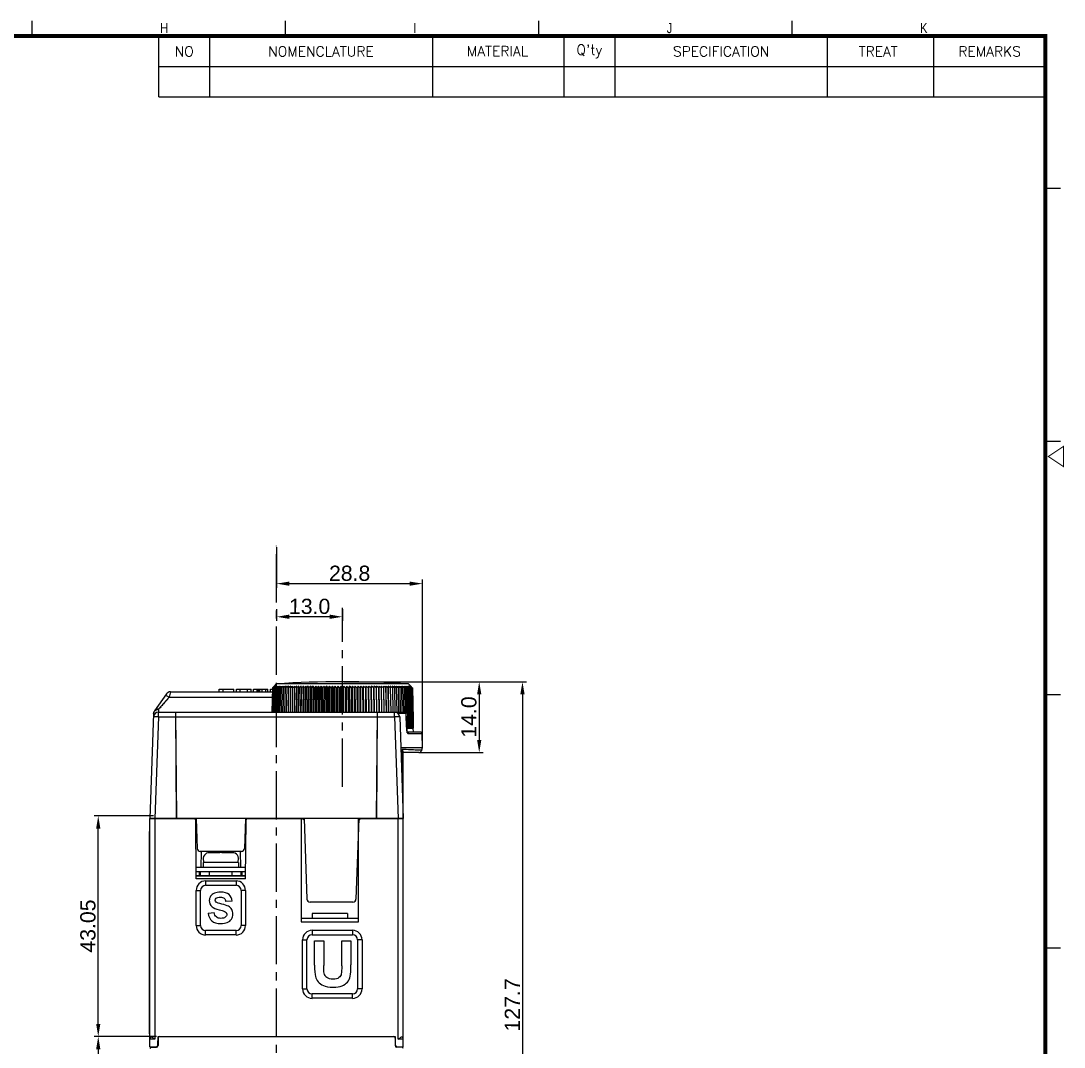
# Model space of a CAD drawing. Extents: x -1638 to -494, y -74 to 314.
# Drawn here: x -1286.2 to -1080.2, y 110.5 to 313.1 of the extents above; entities that cross this region are included whole.
import ezdxf
from ezdxf.enums import TextEntityAlignment as Align

# ---------------------------------------------------------------- set-up
doc = ezdxf.new("R2010")
doc.units = 0
doc.header["$PDMODE"] = 3
doc.header["$PDSIZE"] = 0.7
doc.linetypes.add('CENTER', pattern=[17.8, 10.75, -2.35, 2.35, -2.35])
doc.linetypes.add('CENTER2', pattern=[28.575, 19.05, -3.175, 3.175, -3.175])
doc.layers.get('0').update_dxf_attribs({"linetype": 'CONTINUOUS'})
doc.layers.get('DEFPOINTS').update_dxf_attribs({"linetype": 'CONTINUOUS'})
for name, color, linetype in [('3', 112, 'CENTER'), ('DIM', 1, 'CONTINUOUS'), ('SU', 7, 'CONTINUOUS')]:
    doc.layers.add(name, color=color, linetype=linetype)
doc.styles.add('OMI-1', font='arial.ttf', dxfattribs={"oblique": 1, "height": 3})
doc.styles.add('SIM', font='simplex')
doc.styles.get("Standard").update_dxf_attribs({"font": 'gulim.ttc', "width": 0.8, "height": 2})
doc.dimstyles.new('1', dxfattribs={"dimtxt": 5, "dimasz": 2.5, "dimexe": 0.8, "dimexo": 0.3, "dimgap": 0.5, "dimtad": 1, "dimtoh": 1, "dimdec": 1, "dimzin": 0, "dimtxsty": 'OMI-1', "dimcen": 0, "dimclrd": 256, "dimclre": 256, "dimclrt": 256, "dimazin": 3, "dimtfac": 0.8, "dimtdec": 1, "dimtix": 1, "dimtmove": 0, "dimatfit": 3, "dimtolj": 1, "dimtzin": 0})

# ---------------------------------------------------------------- blocks, each defined once
blk = doc.blocks.new('*D2235')
at = {"layer": 'DEFPOINTS', "color": 0}
for p in [(-1259.1, 112.58), (-1270.9, 54.93), (-1270.9, 54.93)]:
    blk.add_point(p, dxfattribs=at)
at = {"layer": 'DIM'}
for p, q in [((-1259.4, 112.58), (-1271.7, 112.58)), ((-1270.9, 110.08), (-1270.9, 57.43)), ((-1271.2, 54.93), (-1271.7, 54.93))]:
    blk.add_line(p, q, dxfattribs=at)
for points in [[(-1270.48, 110.08), (-1271.32, 110.08), (-1270.9, 112.58)], [(-1271.32, 57.43), (-1270.48, 57.43), (-1270.9, 54.93)]]:
    blk.add_solid(points, dxfattribs=at)
at = {"layer": 'DIM', "insert": (-1272.92, 83.76), "char_height": 3, "attachment_point": 5, "rotation": 90, "style": 'OMI-1'}
blk.add_mtext('\\A1;57.7', dxfattribs=at)
blk = doc.blocks.new('*D2236')
at = {"layer": 'DEFPOINTS', "color": 0}
for p in [(-1270.9, 156.13), (-1259.7, 156.13), (-1270.9, 112.58)]:
    blk.add_point(p, dxfattribs=at)
at = {"layer": 'DIM'}
for p, q in [((-1260, 156.13), (-1271.7, 156.13)), ((-1270.9, 115.08), (-1270.9, 153.63)), ((-1271.2, 112.58), (-1271.7, 112.58))]:
    blk.add_line(p, q, dxfattribs=at)
for points in [[(-1270.48, 153.63), (-1271.32, 153.63), (-1270.9, 156.13)], [(-1271.32, 115.08), (-1270.48, 115.08), (-1270.9, 112.58)]]:
    blk.add_solid(points, dxfattribs=at)
at = {"layer": 'DIM', "insert": (-1272.93, 134.36), "char_height": 3, "attachment_point": 5, "rotation": 90, "style": 'OMI-1'}
blk.add_mtext('\\A1;\\A1;43.05', dxfattribs=at)
blk = doc.blocks.new('*D2240')
at = {"layer": 'DEFPOINTS', "color": 0}
for p in [(-1222.7, 182.62), (-1222.7, 54.93), (-1187.16, 54.93)]:
    blk.add_point(p, dxfattribs=at)
at = {"layer": 'DIM'}
for p, q in [((-1222.4, 182.62), (-1186.36, 182.62)), ((-1187.16, 180.12), (-1187.16, 57.43)), ((-1222.4, 54.93), (-1186.36, 54.93))]:
    blk.add_line(p, q, dxfattribs=at)
for points in [[(-1186.74, 180.12), (-1187.58, 180.12), (-1187.16, 182.62)], [(-1187.58, 57.43), (-1186.74, 57.43), (-1187.16, 54.93)]]:
    blk.add_solid(points, dxfattribs=at)
at = {"layer": 'DIM', "insert": (-1189.16, 118.78), "char_height": 3, "attachment_point": 5, "rotation": 90, "style": 'OMI-1'}
blk.add_mtext('\\A1;127.7', dxfattribs=at)
blk = doc.blocks.new('*D2241')
at = {"layer": 'DEFPOINTS', "color": 0}
for p in [(-1235.7, 197.21), (-1222.7, 197.21), (-1235.7, 195.44)]:
    blk.add_point(p, dxfattribs=at)
at = {"layer": 'DIM'}
for p, q in [((-1235.7, 196.91), (-1235.7, 194.64)), ((-1222.7, 196.91), (-1222.7, 194.64)), ((-1225.2, 195.44), (-1233.2, 195.44))]:
    blk.add_line(p, q, dxfattribs=at)
for points in [[(-1233.2, 195.86), (-1233.2, 195.03), (-1235.7, 195.44)], [(-1225.2, 195.03), (-1225.2, 195.86), (-1222.7, 195.44)]]:
    blk.add_solid(points, dxfattribs=at)
at = {"layer": 'DIM', "insert": (-1229.2, 197.48), "char_height": 3, "attachment_point": 5, "style": 'OMI-1'}
blk.add_mtext('\\A1;13.0', dxfattribs=at)
blk = doc.blocks.new('*D2242')
at = {"layer": 'DEFPOINTS', "color": 0}
for p in [(-1235.7, 209.46), (-1206.9, 201.98), (-1206.9, 169.63)]:
    blk.add_point(p, dxfattribs=at)
at = {"layer": 'DIM'}
for p, q in [((-1235.7, 209.16), (-1235.7, 201.18)), ((-1233.2, 201.98), (-1209.4, 201.98)), ((-1206.9, 169.93), (-1206.9, 202.78))]:
    blk.add_line(p, q, dxfattribs=at)
for points in [[(-1233.2, 202.39), (-1233.2, 201.56), (-1235.7, 201.98)], [(-1209.4, 201.56), (-1209.4, 202.39), (-1206.9, 201.98)]]:
    blk.add_solid(points, dxfattribs=at)
at = {"layer": 'DIM', "insert": (-1221.3, 204.01), "char_height": 3, "attachment_point": 5, "style": 'OMI-1'}
blk.add_mtext('\\A1;28.8', dxfattribs=at)
blk = doc.blocks.new('*D2243')
at = {"layer": 'DEFPOINTS', "color": 0}
for p in [(-1204.38, 182.62), (-1207.63, 168.63), (-1195.7, 168.63)]:
    blk.add_point(p, dxfattribs=at)
at = {"layer": 'DIM'}
for p, q in [((-1204.08, 182.62), (-1194.9, 182.62)), ((-1195.7, 180.12), (-1195.7, 171.13)), ((-1207.33, 168.63), (-1194.9, 168.63))]:
    blk.add_line(p, q, dxfattribs=at)
for points in [[(-1195.28, 180.12), (-1196.12, 180.12), (-1195.7, 182.62)], [(-1196.12, 171.13), (-1195.28, 171.13), (-1195.7, 168.63)]]:
    blk.add_solid(points, dxfattribs=at)
at = {"layer": 'DIM', "insert": (-1197.73, 175.63), "char_height": 3, "attachment_point": 5, "rotation": 90, "style": 'OMI-1'}
blk.add_mtext('\\A1;14.0', dxfattribs=at)

msp = doc.modelspace()

# ---------------------------------------------------------------- linework, layer by layer
for p, q in [((-1283.94, 310.08), (-1283.94, 313.08)), ((-1233.94, 310.08), (-1233.94, 313.08)), ((-1183.94, 310.08), (-1183.94, 313.08)), ((-1133.94, 310.08), (-1133.94, 313.08)), ((-1258.94, 298.08), (-1258.94, 310.08)), ((-1248.94, 310.08), (-1248.94, 298.08)), ((-1204.94, 310.08), (-1204.94, 298.08)), ((-1178.94, 298.08), (-1178.94, 310.08)), ((-1168.94, 310.08), (-1168.94, 298.08)), ((-1126.94, 298.08), (-1126.94, 310.08)), ((-1105.94, 298.08), (-1105.94, 310.08)), ((-1258.94, 304.08), (-1083.94, 304.08)), ((-1258.94, 298.08), (-1083.94, 298.08)), ((-1083.94, 280.08), (-1080.94, 280.08)), ((-1083.94, 230.08), (-1080.94, 230.08)), ((-1083.94, 180.08), (-1080.94, 180.08)), ((-1083.94, 130.08), (-1080.94, 130.08))]:
    msp.add_line(p, q)
at = {"color": 7, "linetype": 'CONTINUOUS'}
for p, q in [((-1236.49, 181.41), (-1236.61, 176.63)), ((-1236.47, 181.41), (-1236.59, 176.63)), ((-1236.42, 181.41), (-1236.54, 176.63)), ((-1236.42, 181.49), (-1236.49, 181.41)), ((-1236.4, 181.49), (-1236.47, 181.41)), ((-1236.35, 181.41), (-1236.47, 176.63)), ((-1236.33, 181.5), (-1236.42, 181.41)), ((-1236.25, 181.41), (-1236.37, 176.63)), ((-1236.27, 181.49), (-1236.35, 181.41)), ((-1236.17, 181.49), (-1236.25, 181.41)), ((-1236.13, 181.41), (-1236.25, 176.63)), ((-1236.22, 181.45), (-1236.2, 181.49)), ((-1236.21, 181.7), (-1236.18, 181.74)), ((-1236.18, 181.74), (-1236.21, 181.7)), ((-1235.76, 182.2), (-1236.19, 181.74)), ((-1236.14, 181.74), (-1236.18, 181.7)), ((-1236.17, 181.7), (-1236.14, 181.74)), ((-1236.14, 181.67), (-1236.09, 181.74)), ((-1236.05, 181.49), (-1236.13, 181.41)), ((-1235.99, 181.41), (-1236.1, 176.63)), ((-1236.08, 181.48), (-1236.08, 181.49)), ((-1236.06, 181.67), (-1236, 181.74)), ((-1235.89, 181.5), (-1235.99, 181.41)), ((-1235.95, 181.67), (-1235.9, 181.74)), ((-1235.82, 181.41), (-1235.94, 176.63)), ((-1235.82, 181.67), (-1235.77, 181.74)), ((-1235.71, 181.51), (-1235.82, 181.41)), ((-1235.71, 181.51), (-1235.82, 181.41)), ((-1209.63, 182.2), (-1235.76, 182.2)), ((-1235.63, 181.41), (-1235.74, 176.63)), ((-1235.66, 181.67), (-1235.62, 181.74)), ((-1235.42, 181.41), (-1235.53, 176.63)), ((-1235.18, 181.41), (-1235.29, 176.63)), ((-1234.93, 181.41), (-1235.03, 176.63)), ((-1234.65, 181.41), (-1234.75, 176.63)), ((-1234.35, 181.41), (-1234.45, 176.63)), ((-1234.03, 181.41), (-1234.13, 176.63)), ((-1233.69, 181.41), (-1233.79, 176.63)), ((-1233.33, 181.41), (-1233.42, 176.63)), ((-1232.95, 181.41), (-1233.04, 176.63)), ((-1232.56, 181.41), (-1232.64, 176.63)), ((-1232.56, 181.41), (-1232.53, 181.74)), ((-1232.14, 181.41), (-1232.23, 176.63)), ((-1232.14, 181.41), (-1232.14, 181.74)), ((-1231.81, 176.63), (-1231.73, 181.74)), ((-1231.71, 181.41), (-1231.79, 176.63)), ((-1231.71, 181.41), (-1231.73, 181.74)), ((-1231.38, 176.63), (-1231.3, 181.74)), ((-1231.27, 181.41), (-1231.34, 176.63)), ((-1230.93, 176.63), (-1230.86, 181.74)), ((-1230.81, 181.41), (-1230.88, 176.63)), ((-1230.47, 176.63), (-1230.4, 181.74)), ((-1230.33, 181.41), (-1230.4, 176.63)), ((-1230, 176.63), (-1229.93, 181.74)), ((-1229.85, 181.41), (-1229.91, 176.63)), ((-1229.51, 176.63), (-1229.45, 181.74)), ((-1229.35, 181.41), (-1229.4, 176.63)), ((-1229.01, 176.63), (-1228.95, 181.74)), ((-1228.83, 181.41), (-1228.89, 176.63)), ((-1228.5, 176.63), (-1228.44, 181.74)), ((-1228.31, 181.41), (-1228.36, 176.63)), ((-1227.98, 176.63), (-1227.93, 181.74)), ((-1227.78, 181.41), (-1227.82, 176.63)), ((-1227.45, 176.63), (-1227.4, 181.74)), ((-1227.24, 181.41), (-1227.28, 176.63)), ((-1226.91, 176.63), (-1226.87, 181.74)), ((-1226.69, 181.41), (-1226.72, 176.63)), ((-1226.36, 176.63), (-1226.33, 181.74)), ((-1226.13, 181.41), (-1226.16, 176.63)), ((-1225.81, 176.63), (-1225.78, 181.74)), ((-1225.57, 181.41), (-1225.59, 176.63)), ((-1225.25, 176.63), (-1225.23, 181.74)), ((-1225, 181.41), (-1225.02, 176.63)), ((-1224.69, 176.63), (-1224.67, 181.74)), ((-1224.43, 181.41), (-1224.44, 176.63)), ((-1224.12, 176.63), (-1224.11, 181.74)), ((-1223.85, 181.41), (-1223.86, 176.63)), ((-1223.55, 176.63), (-1223.55, 181.74)), ((-1223.28, 181.41), (-1223.28, 176.63)), ((-1222.98, 176.63), (-1222.98, 181.74)), ((-1222.7, 181.41), (-1222.7, 176.63)), ((-1222.41, 176.63), (-1222.42, 181.74)), ((-1222.12, 181.41), (-1222.12, 176.63)), ((-1221.84, 176.63), (-1221.85, 181.74)), ((-1221.54, 181.41), (-1221.53, 176.63)), ((-1221.27, 176.63), (-1221.29, 181.74)), ((-1220.97, 181.41), (-1220.95, 176.63)), ((-1220.71, 176.63), (-1220.73, 181.74)), ((-1220.4, 181.41), (-1220.38, 176.63)), ((-1220.15, 176.63), (-1220.17, 181.74)), ((-1219.83, 181.41), (-1219.8, 176.63)), ((-1219.59, 176.63), (-1219.62, 181.74)), ((-1219.27, 181.41), (-1219.24, 176.63)), ((-1219.04, 176.63), (-1219.07, 181.74)), ((-1218.71, 181.41), (-1218.68, 176.63)), ((-1218.49, 176.63), (-1218.53, 181.74)), ((-1218.16, 181.41), (-1218.12, 176.63)), ((-1217.95, 176.63), (-1217.99, 181.74)), ((-1217.62, 181.41), (-1217.57, 176.63)), ((-1217.42, 176.63), (-1217.47, 181.74)), ((-1217.09, 181.41), (-1217.04, 176.63)), ((-1216.9, 176.63), (-1216.95, 181.74)), ((-1216.56, 181.41), (-1216.51, 176.63)), ((-1216.39, 176.63), (-1216.45, 181.74)), ((-1216.05, 181.41), (-1215.99, 176.63)), ((-1215.89, 176.63), (-1215.95, 181.74)), ((-1215.55, 181.41), (-1215.49, 176.63)), ((-1215.4, 176.63), (-1215.47, 181.74)), ((-1215.06, 181.41), (-1215, 176.63)), ((-1214.92, 176.63), (-1215, 181.74)), ((-1214.59, 181.41), (-1214.52, 176.63)), ((-1214.46, 176.63), (-1214.54, 181.74)), ((-1214.13, 181.41), (-1214.05, 176.63)), ((-1214.02, 176.63), (-1214.1, 181.74)), ((-1213.67, 181.74), (-1213.68, 181.41)), ((-1213.68, 181.41), (-1213.6, 176.63)), ((-1213.58, 176.63), (-1213.67, 181.74)), ((-1213.26, 181.74), (-1213.25, 181.41)), ((-1213.25, 181.41), (-1213.17, 176.63)), ((-1212.86, 181.74), (-1212.84, 181.41)), ((-1212.84, 181.41), (-1212.75, 176.63)), ((-1212.44, 181.41), (-1212.35, 176.63)), ((-1212.07, 181.41), (-1211.97, 176.63)), ((-1211.71, 181.41), (-1211.61, 176.63)), ((-1211.37, 181.41), (-1211.27, 176.63)), ((-1211.05, 181.41), (-1210.95, 176.63)), ((-1210.75, 181.41), (-1210.64, 176.63)), ((-1210.47, 181.41), (-1210.36, 176.63)), ((-1210.21, 181.41), (-1210.1, 176.41)), ((-1209.98, 181.41), (-1209.83, 175.19)), ((-1209.78, 181.74), (-1209.74, 181.67)), ((-1209.77, 181.41), (-1209.62, 175.19)), ((-1209.58, 181.41), (-1209.69, 181.51)), ((-1209.58, 181.41), (-1209.69, 181.51)), ((-1209.63, 182.2), (-1209.21, 181.74)), ((-1209.63, 181.74), (-1209.58, 181.67)), ((-1209.58, 181.41), (-1209.43, 175.19)), ((-1209.5, 181.74), (-1209.45, 181.67)), ((-1209.41, 181.41), (-1209.5, 181.5)), ((-1209.41, 181.41), (-1209.26, 175.19)), ((-1209.39, 181.74), (-1209.34, 181.67)), ((-1209.27, 181.41), (-1209.35, 181.49)), ((-1209.32, 181.49), (-1209.31, 181.48)), ((-1209.31, 181.74), (-1209.25, 181.67)), ((-1209.27, 181.41), (-1209.11, 175.19)), ((-1209.25, 181.74), (-1209.22, 181.7)), ((-1209.22, 181.7), (-1209.25, 181.74)), ((-1209.18, 181.7), (-1209.22, 181.74)), ((-1209.22, 181.74), (-1209.18, 181.7)), ((-1209.15, 181.41), (-1209.22, 181.49)), ((-1209.2, 181.49), (-1209.17, 181.45)), ((-1209.15, 181.41), (-1208.99, 175.19)), ((-1209.05, 181.41), (-1209.13, 181.49)), ((-1208.98, 181.41), (-1209.06, 181.5)), ((-1209.05, 181.41), (-1208.89, 175.19)), ((-1208.93, 181.41), (-1209, 181.49)), ((-1208.98, 181.41), (-1208.82, 175.19)), ((-1208.9, 181.41), (-1208.97, 181.49)), ((-1208.93, 181.41), (-1208.77, 175.19)), ((-1208.9, 181.41), (-1208.75, 175.19)), ((-1257.46, 180.21), (-1259.8, 176.87)), ((-1256.9, 179.54), (-1258.98, 177.17)), ((-1256.64, 180.63), (-1256.9, 179.54)), ((-1256.9, 179.54), (-1236.54, 179.54)), ((-1256.64, 180.63), (-1236.51, 180.63)), ((-1247.01, 180.63), (-1247.01, 181.13)), ((-1247.01, 181.13), (-1244.13, 181.13)), ((-1246.21, 180.63), (-1246.21, 181.13)), ((-1244.13, 180.63), (-1244.13, 181.13)), ((-1243.64, 180.63), (-1243.64, 181.13)), ((-1243.64, 181.13), (-1240.71, 181.13)), ((-1242.9, 180.63), (-1242.9, 181.13)), ((-1241.45, 180.63), (-1241.45, 181.13)), ((-1240.71, 180.63), (-1240.71, 181.13)), ((-1240.26, 180.63), (-1240.26, 181.13)), ((-1240.26, 181.13), (-1237.41, 181.13)), ((-1239.51, 180.63), (-1239.51, 181.13)), ((-1239.28, 180.63), (-1239.28, 181.13)), ((-1238.98, 180.63), (-1238.98, 181.13)), ((-1238.52, 180.63), (-1238.52, 181.13)), ((-1237.8, 180.63), (-1237.8, 181.13)), ((-1237.41, 180.63), (-1237.41, 181.13)), ((-1236.89, 180.63), (-1236.89, 181.13)), ((-1236.89, 181.13), (-1236.5, 181.13)), ((-1258.98, 177.17), (-1259, 176.63)), ((-1259.98, 176.34), (-1260.7, 155.63)), ((-1259, 175.67), (-1259.7, 155.63)), ((-1259, 176.64), (-1259, 176.63)), ((-1259, 175.67), (-1259, 176.63)), ((-1259, 176.63), (-1210.39, 176.63)), ((-1259, 175.67), (-1212.4, 175.67)), ((-1258.98, 177.06), (-1258.98, 176.97)), ((-1255.64, 176.63), (-1255.46, 155.63)), ((-1255.43, 155.62), (-1255.61, 176.63)), ((-1215.97, 155.62), (-1215.78, 176.63)), ((-1215.94, 155.63), (-1215.75, 176.63)), ((-1212.4, 175.67), (-1212.4, 176.63)), ((-1212.4, 175.67), (-1211.7, 155.63)), ((-1210.15, 176.34), (-1211.69, 176.34)), ((-1211.4, 175.67), (-1210.7, 155.63)), ((-1210.13, 175.93), (-1210.15, 176.34)), ((-1210, 174.4), (-1210.09, 176.35)), ((-1209.8, 173.43), (-1209.83, 175.19)), ((-1209.83, 175.19), (-1209.81, 173.43)), ((-1209.62, 175.19), (-1209.59, 173.43)), ((-1209.58, 173.43), (-1209.62, 175.19)), ((-1209.39, 173.43), (-1209.43, 175.19)), ((-1209.43, 175.19), (-1209.4, 173.43)), ((-1209.22, 173.43), (-1209.26, 175.19)), ((-1209.26, 175.19), (-1209.23, 173.43)), ((-1209.08, 173.43), (-1209.11, 175.19)), ((-1209.11, 175.19), (-1209.08, 173.43)), ((-1208.96, 173.43), (-1208.99, 175.19)), ((-1208.99, 175.19), (-1208.96, 173.43)), ((-1208.86, 173.43), (-1208.89, 175.19)), ((-1208.89, 175.19), (-1208.86, 173.43)), ((-1208.79, 173.43), (-1208.82, 175.19)), ((-1208.82, 175.19), (-1208.79, 173.43)), ((-1208.74, 173.43), (-1208.77, 175.19)), ((-1208.77, 175.19), (-1208.74, 173.43)), ((-1208.75, 175.19), (-1208.72, 173.43)), ((-1208.75, 175.19), (-1208.72, 173.43)), ((-1255.6, 174.78), (-1255.63, 174.78)), ((-1255.59, 174.26), (-1255.62, 174.26)), ((-1215.77, 174.26), (-1215.81, 174.26)), ((-1215.77, 174.78), (-1215.8, 174.78)), ((-1209.99, 172.91), (-1210.01, 173.26)), ((-1209.96, 173.43), (-1209.81, 173.43)), ((-1209.8, 173.43), (-1209.59, 173.43)), ((-1209.58, 173.43), (-1209.4, 173.43)), ((-1209.39, 173.43), (-1209.23, 173.43)), ((-1209.22, 173.43), (-1209.08, 173.43)), ((-1209.08, 173.43), (-1208.96, 173.43)), ((-1208.96, 173.43), (-1208.86, 173.43)), ((-1208.86, 173.43), (-1208.79, 173.43)), ((-1208.77, 173.43), (-1208.74, 173.43)), ((-1208.74, 173.43), (-1208.72, 173.43)), ((-1208.7, 172.63), (-1208.71, 173.43)), ((-1209.9, 172.73), (-1209.91, 172.77)), ((-1207.24, 172.63), (-1209.88, 172.63)), ((-1206.95, 172.34), (-1209.63, 172.34)), ((-1206.9, 169.63), (-1206.95, 172.34)), ((-1210.7, 110.53), (-1210.7, 168.76)), ((-1207.63, 168.63), (-1210.7, 168.63)), ((-1260.7, 110.53), (-1260.7, 155.63)), ((-1260.7, 155.63), (-1251.96, 155.63)), ((-1259.7, 155.63), (-1259.7, 112.08)), ((-1215.97, 155.62), (-1255.43, 155.62)), ((-1251.79, 155.63), (-1251.79, 155.58)), ((-1251.56, 143.73), (-1251.66, 155.33)), ((-1251.56, 155.62), (-1251.36, 149.7)), ((-1241.83, 155.62), (-1242.04, 149.7)), ((-1241.84, 143.73), (-1241.73, 155.33)), ((-1241.6, 155.63), (-1241.61, 155.58)), ((-1241.43, 155.63), (-1230.65, 155.63)), ((-1230.25, 155.62), (-1229.7, 139.7)), ((-1219.47, 155.62), (-1220.03, 139.7)), ((-1219.07, 155.63), (-1210.7, 155.63)), ((-1211.7, 112.08), (-1211.7, 155.63)), ((-1260.8, 113.08), (-1260.8, 153.08)), ((-1260.7, 153.08), (-1260.8, 153.08)), ((-1242.64, 149.12), (-1250.76, 149.12)), ((-1250.56, 145.93), (-1250.53, 149.12)), ((-1246.91, 148.87), (-1249.25, 148.87)), ((-1249.09, 148.89), (-1249.17, 148.89)), ((-1247.34, 148.89), (-1247.37, 149.1)), ((-1246.06, 148.89), (-1247.34, 148.89)), ((-1244.15, 148.87), (-1246.49, 148.87)), ((-1246.03, 149.1), (-1246.06, 148.89)), ((-1244.23, 148.89), (-1244.31, 148.89)), ((-1242.86, 149.12), (-1242.84, 145.93)), ((-1250.17, 146.93), (-1250.17, 145.93)), ((-1248.97, 146.93), (-1250.17, 146.93)), ((-1243.2, 146.93), (-1250.01, 146.93)), ((-1243.2, 146.93), (-1243.2, 145.93)), ((-1248.9, 145.93), (-1251.58, 145.93)), ((-1251.57, 145.13), (-1248.48, 145.13)), ((-1251.57, 144.38), (-1247.37, 144.38)), ((-1251.57, 144.33), (-1247.17, 144.33)), ((-1250.9, 145.08), (-1250.94, 145.08)), ((-1250.9, 144.58), (-1250.93, 144.58)), ((-1250.9, 144.38), (-1250.9, 145.13)), ((-1250.7, 144.38), (-1250.7, 145.13)), ((-1241.82, 145.93), (-1250.17, 145.93)), ((-1248.95, 144.38), (-1248.95, 145.13)), ((-1248.95, 145.13), (-1241.82, 145.13)), ((-1248.7, 144.33), (-1248.7, 144.38)), ((-1248.7, 144.38), (-1241.83, 144.38)), ((-1248.7, 144.33), (-1241.83, 144.33)), ((-1244.7, 144.33), (-1244.7, 144.38)), ((-1244.45, 144.38), (-1244.45, 145.13)), ((-1242.69, 144.38), (-1242.69, 145.13)), ((-1242.5, 144.38), (-1242.5, 145.13)), ((-1242.46, 145.08), (-1242.5, 145.08)), ((-1242.47, 144.58), (-1242.5, 144.58)), ((-1241.84, 143.73), (-1251.56, 143.73)), ((-1249.7, 143.3), (-1249.7, 142.43)), ((-1249.7, 143.3), (-1243.7, 143.3)), ((-1249.7, 142.43), (-1243.7, 142.43)), ((-1243.7, 143.3), (-1243.7, 142.43)), ((-1251.56, 134.48), (-1251.56, 141.43)), ((-1251.56, 141.43), (-1250.7, 141.43)), ((-1250.7, 134.48), (-1250.7, 141.43)), ((-1242.7, 141.43), (-1242.7, 134.48)), ((-1241.83, 141.43), (-1242.7, 141.43)), ((-1241.83, 141.43), (-1241.83, 134.48)), ((-1244.49, 139.27), (-1245.7, 139.21)), ((-1220.63, 139.12), (-1229.1, 139.12)), ((-1227.03, 139.12), (-1229.1, 139.12)), ((-1249.2, 136.93), (-1248.02, 137.05)), ((-1228.66, 136.88), (-1228.66, 135.88)), ((-1221.69, 136.88), (-1228.66, 136.88)), ((-1221.69, 136.88), (-1221.93, 136.88)), ((-1221.69, 136.88), (-1221.69, 135.88)), ((-1251.56, 134.48), (-1250.7, 134.48)), ((-1241.83, 134.48), (-1242.7, 134.48)), ((-1221.69, 135.88), (-1230.84, 135.88)), ((-1219.54, 135.88), (-1221.93, 135.88)), ((-1249.7, 132.62), (-1249.7, 133.48)), ((-1243.7, 133.48), (-1249.7, 133.48)), ((-1243.7, 132.62), (-1249.7, 132.62)), ((-1243.7, 132.62), (-1243.7, 133.48)), ((-1228.7, 133.55), (-1228.7, 132.68)), ((-1228.7, 133.55), (-1226.88, 133.55)), ((-1228.7, 133.55), (-1220.7, 133.55)), ((-1228.7, 132.68), (-1220.7, 132.68)), ((-1220.7, 133.55), (-1220.7, 132.68)), ((-1230.56, 121.98), (-1230.56, 131.68)), ((-1230.56, 131.68), (-1229.7, 131.68)), ((-1229.7, 121.98), (-1229.7, 131.68)), ((-1228.2, 126.68), (-1228.2, 131.48)), ((-1228.2, 131.48), (-1226.38, 131.48)), ((-1226.38, 131.48), (-1226.38, 126.61)), ((-1222.84, 126.5), (-1222.84, 131.48)), ((-1222.84, 131.48), (-1221.02, 131.48)), ((-1221.02, 131.48), (-1221.02, 126.75)), ((-1219.7, 131.68), (-1219.7, 121.98)), ((-1218.83, 131.68), (-1219.7, 131.68)), ((-1218.83, 131.68), (-1218.83, 121.98)), ((-1230.56, 121.98), (-1229.7, 121.98)), ((-1218.83, 121.98), (-1219.7, 121.98)), ((-1228.7, 120.12), (-1228.7, 120.98)), ((-1220.7, 120.98), (-1228.7, 120.98)), ((-1220.7, 120.12), (-1228.7, 120.12)), ((-1220.7, 120.12), (-1220.7, 120.98)), ((-1260.7, 113.08), (-1260.8, 113.08)), ((-1259.7, 112.08), (-1260.7, 112.08)), ((-1259.13, 111.02), (-1259.1, 112.58)), ((-1259.1, 112.58), (-1212.3, 112.58)), ((-1259.1, 112.28), (-1259.1, 110.78)), ((-1212.3, 112.58), (-1212.27, 111.02)), ((-1212.3, 112.28), (-1212.3, 110.78)), ((-1210.7, 112.08), (-1211.7, 112.08)), ((-1260.7, 110.53), (-1259.63, 110.53)), ((-1260.4, 110.48), (-1259.4, 110.48)), ((-1211, 110.48), (-1212, 110.48)), ((-1211.77, 110.53), (-1210.7, 110.53))]:
    msp.add_line(p, q, dxfattribs=at)
for points, const_width in [([(-1083.94, 310.08), (-1633.94, 310.08), (-1633.94, -69.92), (-1083.94, -69.92)], 0.8), ([(-1083.34, 227.08), (-1080.34, 225.08), (-1080.34, 229.08)], 0.2)]:
    msp.add_lwpolyline(points, close=True, dxfattribs=dict(const_width=const_width))
for points in [[(-1256.9, 179.54), (-1257.07, 179.34), (-1257.25, 179.14), (-1257.44, 178.92), (-1257.63, 178.71), (-1257.82, 178.49), (-1258.01, 178.27), (-1258.2, 178.06), (-1258.38, 177.85)], [(-1256.64, 180.63), (-1256.65, 180.62), (-1256.65, 180.6), (-1256.66, 180.57)], [(-1258.55, 177.66), (-1258.7, 177.48), (-1258.85, 177.31), (-1258.98, 177.17)], [(-1209.93, 172.91), (-1209.94, 173.07), (-1209.96, 173.52), (-1210, 174.4)], [(-1209.91, 172.77), (-1209.92, 172.82), (-1209.93, 172.87), (-1209.93, 172.91)], [(-1209.84, 172.63), (-1209.85, 172.64), (-1209.87, 172.67), (-1209.88, 172.69), (-1209.9, 172.73)], [(-1209.84, 172.62), (-1209.84, 172.62), (-1209.84, 172.63)]]:
    msp.add_lwpolyline(points, dxfattribs=at)
for centre, radius, start, end in [((-1203.62, 150.04), 45.44, 135.8343, 136.212), ((-1203.64, 148.95), 46.17, 134.8177, 135.196), ((-1203.09, 153.38), 43.55, 139.4343, 139.7894), ((-1203.83, 148.12), 46.59, 133.8206, 134.2448), ((-1202.43, 154.26), 43.45, 140.8971, 141.2026), ((-1203.68, 147.03), 47.43, 132.9671, 133.4099), ((-1201.85, 155.33), 43.17, 142.4065, 142.7077), ((-1203.53, 146.03), 48.19, 132.1884, 132.6307), ((-1201.09, 156.37), 43.07, 144.0304, 144.3259), ((-1203.35, 145.07), 48.94, 131.481, 131.9225), ((-1199.66, 157.08), 43.72, 145.7751, 146.1759), ((-1203.18, 144.21), 49.61, 130.8412, 131.2656), ((-1198.36, 158.04), 44.15, 147.6425, 148.0311), ((-1222.7, -17.38), 200, 86.2544, 93.7456), ((-1202.98, 143.42), 50.22, 130.266, 130.6706), ((-1197.18, 159.23), 44.39, 149.5288, 150.0132), ((-1201.21, 140.84), 53.21, 130.1362, 130.3113), ((-1202.76, 142.68), 50.8, 129.7527, 130.1378), ((-1201.99, 141.37), 52.16, 129.301, 129.86), ((-1195.06, 160.06), 45.66, 151.6596, 152.1209), ((-1201.68, 140.71), 52.72, 128.9041, 129.4619), ((-1192.3, 160.83), 47.56, 153.9231, 154.3572), ((-1201.35, 140.13), 53.21, 128.5622, 129.1189), ((-1188.67, 161.51), 50.35, 156.3189, 156.7212), ((-1201.02, 139.63), 53.63, 128.2737, 128.8295), ((-1183.79, 162.1), 54.4, 158.8441, 159.2099), ((-1200.67, 139.22), 53.99, 128.0371, 128.5922), ((-1177.02, 162.59), 60.34, 161.4934, 161.8178), ((-1200.32, 138.89), 54.26, 127.8513, 128.4059), ((-1167.23, 162.93), 69.31, 164.2584, 164.5367), ((-1199.96, 138.66), 54.46, 127.7155, 128.2697), ((-1152.07, 163.1), 83.65, 167.1276, 167.3553), ((-1199.59, 138.51), 54.58, 127.6288, 128.1829), ((-1126.04, 163), 108.86, 170.0862, 170.2594), ((-1199.22, 138.47), 54.61, 127.591, 128.1452), ((-1071.96, 162.31), 162.12, 173.1164, 173.2318), ((-1198.85, 138.51), 54.56, 127.6018, 128.1564), ((-1198.47, 138.65), 54.43, 127.6612, 128.2164), ((-1198.1, 138.88), 54.21, 127.7697, 128.3257), ((-1376.37, 167.72), 145.75, 5.3928, 5.5209), ((-1197.72, 139.21), 53.92, 127.9276, 128.4847), ((-1330.53, 166.71), 100.8, 8.3901, 8.5765), ((-1197.33, 139.62), 53.54, 128.1358, 128.6942), ((-1307.29, 166), 78.48, 11.3277, 11.5692), ((-1196.95, 140.12), 53.1, 128.3952, 128.9551), ((-1293.34, 165.36), 65.49, 14.1873, 14.4801), ((-1196.56, 140.71), 52.58, 128.7072, 129.2688), ((-1284.1, 164.72), 57.24, 16.9534, 17.293), ((-1196.17, 141.37), 52, 129.0733, 129.6368), ((-1277.57, 164.05), 51.74, 19.6132, 19.9949), ((-1195.78, 142.11), 51.36, 129.4953, 130.0607), ((-1272.74, 163.32), 47.97, 22.1572, 22.576), ((-1195.38, 142.91), 50.66, 129.9753, 130.5427), ((-1269.04, 162.54), 45.38, 24.5787, 25.0297), ((-1194.97, 143.78), 49.92, 130.5155, 131.085), ((-1266.14, 161.7), 43.61, 26.8735, 27.3521), ((-1194.55, 144.71), 49.15, 131.1188, 131.6904), ((-1263.8, 160.81), 42.45, 29.04, 29.5418), ((-1194.11, 145.69), 48.34, 131.7881, 132.3616), ((-1261.89, 159.86), 41.75, 31.0782, 31.5993), ((-1193.66, 146.72), 47.52, 132.5267, 133.102), ((-1260.29, 158.87), 41.4, 32.9902, 33.5268), ((-1193.19, 147.78), 46.68, 133.3382, 133.915), ((-1258.95, 157.84), 41.33, 34.7787, 35.3278), ((-1192.69, 148.88), 45.85, 134.2267, 134.8045), ((-1257.8, 156.77), 41.48, 36.4478, 37.0066), ((-1192.15, 150), 45.04, 135.1963, 135.7747), ((-1256.8, 155.67), 41.81, 38.002, 38.5681), ((-1191.57, 151.13), 44.26, 136.2516, 136.8299), ((-1255.93, 154.55), 42.28, 39.4463, 40.0176), ((-1190.94, 152.27), 43.53, 137.3976, 137.9748), ((-1255.15, 153.41), 42.86, 40.7856, 41.3605), ((-1190.24, 153.41), 42.86, 138.6395, 139.2144), ((-1254.46, 152.27), 43.53, 42.0252, 42.6024), ((-1189.47, 154.55), 42.28, 139.9824, 140.5537), ((-1253.83, 151.13), 44.26, 43.1701, 43.7484), ((-1188.6, 155.67), 41.81, 141.4319, 141.998), ((-1253.25, 150), 45.04, 44.2253, 44.8037), ((-1187.6, 156.77), 41.48, 142.9934, 143.5522), ((-1252.71, 148.88), 45.85, 45.1955, 45.7733), ((-1186.45, 157.84), 41.33, 144.6722, 145.2213), ((-1252.21, 147.78), 46.68, 46.085, 46.6618), ((-1185.1, 158.87), 41.4, 146.4732, 147.0098), ((-1251.73, 146.72), 47.52, 46.898, 47.4733), ((-1183.51, 159.86), 41.75, 148.4007, 148.9218), ((-1251.28, 145.69), 48.34, 47.6384, 48.2119), ((-1181.6, 160.81), 42.45, 150.4582, 150.96), ((-1250.85, 144.71), 49.15, 48.3096, 48.8812), ((-1179.26, 161.7), 43.61, 152.6479, 153.1265), ((-1250.43, 143.78), 49.92, 48.915, 49.4845), ((-1176.35, 162.54), 45.38, 154.9703, 155.4213), ((-1250.02, 142.91), 50.66, 49.4573, 50.0247), ((-1172.66, 163.32), 47.97, 157.424, 157.8428), ((-1249.62, 142.11), 51.36, 49.9393, 50.5047), ((-1167.83, 164.05), 51.74, 160.0051, 160.3868), ((-1249.22, 141.37), 52, 50.3632, 50.9267), ((-1161.3, 164.72), 57.24, 162.707, 163.0466), ((-1248.83, 140.71), 52.58, 50.7312, 51.2928), ((-1152.06, 165.36), 65.49, 165.5199, 165.8127), ((-1248.45, 140.12), 53.1, 51.0449, 51.6048), ((-1138.11, 166), 78.48, 168.4308, 168.6723), ((-1248.06, 139.62), 53.54, 51.3058, 51.8642), ((-1114.87, 166.71), 100.8, 171.4235, 171.6099), ((-1247.68, 139.21), 53.92, 51.5153, 52.0724), ((-1069.02, 167.72), 145.75, 174.4791, 174.6072), ((-1247.3, 138.88), 54.21, 51.6743, 52.2303), ((-1246.92, 138.65), 54.43, 51.7836, 52.3388), ((-1246.55, 138.51), 54.56, 51.8436, 52.3982), ((-1246.17, 138.47), 54.61, 51.8548, 52.409), ((-1373.43, 162.31), 162.12, 6.7682, 6.8836), ((-1245.8, 138.51), 54.58, 51.8171, 52.3712), ((-1319.36, 163), 108.86, 9.7406, 9.9138), ((-1245.44, 138.66), 54.46, 51.7303, 52.2845), ((-1293.32, 163.1), 83.65, 12.6447, 12.8724), ((-1245.08, 138.89), 54.26, 51.5941, 52.1487), ((-1278.17, 162.93), 69.31, 15.4633, 15.7416), ((-1244.72, 139.22), 53.99, 51.4078, 51.9629), ((-1268.37, 162.59), 60.34, 18.1822, 18.5066), ((-1244.38, 139.63), 53.63, 51.1705, 51.7263), ((-1261.61, 162.1), 54.4, 20.7901, 21.1559), ((-1244.04, 140.13), 53.21, 50.8811, 51.4378), ((-1243.72, 140.71), 52.72, 50.5381, 51.0959), ((-1256.72, 161.51), 50.35, 23.2788, 23.6811), ((-1243.41, 141.37), 52.16, 50.14, 50.699), ((-1253.09, 160.83), 47.56, 25.6428, 26.0769), ((-1242.64, 142.68), 50.8, 49.8622, 50.2473), ((-1250.34, 160.06), 45.66, 27.8791, 28.3404), ((-1242.42, 143.42), 50.22, 49.3294, 49.734), ((-1248.22, 159.23), 44.39, 29.9868, 30.4712), ((-1244.19, 140.84), 53.21, 49.6887, 49.8638), ((-1242.22, 144.21), 49.61, 48.7344, 49.1588), ((-1247.03, 158.04), 44.15, 31.9689, 32.3575), ((-1242.06, 145.06), 48.96, 48.0743, 48.519), ((-1245.73, 157.08), 43.72, 33.8241, 34.2249), ((-1241.86, 146.03), 48.19, 47.3693, 47.8116), ((-1244.31, 156.37), 43.07, 35.6741, 35.9696), ((-1241.72, 147.03), 47.43, 46.5901, 47.0329), ((-1243.55, 155.33), 43.17, 37.2923, 37.5935), ((-1241.57, 148.12), 46.59, 45.7552, 46.1794), ((-1242.97, 154.26), 43.45, 38.7974, 39.1029), ((-1241.76, 148.95), 46.17, 44.804, 45.1823), ((-1242.3, 153.38), 43.55, 40.2106, 40.5657), ((-1241.78, 150.04), 45.44, 43.788, 44.1657), ((-1256.64, 179.63), 1, 90, 145), ((-1259, 175.63), 1, 90, 178), ((-1258.98, 176.3), 1, 145, 178), ((-1212.4, 175.63), 1, 2, 90), ((-1210.39, 176.33), 0.3, 2.7424, 90), ((-1209, 172.95), 0.992, 182.6256, 184.6775), ((-1209.01, 172.95), 0.978, 184.6665, 188.5395), ((-1209.05, 172.94), 0.939, 188.5391, 192.1771), ((-1207.25, 172.33), 0.3, 1, 90), ((-1207.63, 169.23), 0.6, 270, 344.8142), ((-1251.96, 155.33), 0.3, 0.5, 90), ((-1241.43, 155.33), 0.3, 90, 179.5), ((-1230.65, 155.33), 0.3, 0.5, 90), ((-1219.07, 155.33), 0.3, 90, 179.5), ((-1250.76, 149.72), 0.6, 182, 270), ((-1248.88, 147.61), 1.31, 106.0916, 211.0046), ((-1246.7, 140.03), 9.2, 105.5895, 106.0916), ((-1246.7, 139.92), 9.28, 98.7549, 104.9046), ((-1246.02, 144.33), 4.82, 81.2422, 83.0298), ((-1246.7, 139.92), 9.28, 75.0954, 81.2451), ((-1246.7, 140.03), 9.2, 73.9084, 74.4105), ((-1244.51, 147.61), 1.31, 328.9954, 73.9084), ((-1242.64, 149.72), 0.6, 270, 358), ((-1249.7, 141.43), 1.87, 90, 180), ((-1249.7, 141.43), 1, 90, 180), ((-1243.7, 141.43), 1.87, 0, 90), ((-1243.7, 141.43), 1, 0, 90), ((-1229.1, 139.72), 0.6, 182, 270), ((-1220.63, 139.72), 0.6, 270, 358), ((-1249.7, 134.48), 1.87, 180, 270), ((-1249.7, 134.48), 1, 180, 270), ((-1243.7, 134.48), 1.87, 270, 0), ((-1243.7, 134.48), 1, 270, 0), ((-1228.7, 131.68), 1.87, 90, 180), ((-1228.7, 131.68), 1, 90, 180), ((-1220.7, 131.68), 1.87, 0, 90), ((-1220.7, 131.68), 1, 0, 90), ((-1228.7, 121.98), 1.87, 180, 270), ((-1228.7, 121.98), 1, 180, 270), ((-1220.7, 121.98), 1.87, 270, 0), ((-1220.7, 121.98), 1, 270, 0), ((-1260.2, 112.08), 0.5, 114.4698, 180), ((-1258.8, 112.28), 0.3, 90, 180), ((-1212.6, 112.28), 0.3, 0, 90), ((-1211.2, 112.08), 0.5, 0, 65.5302), ((-1260.4, 110.18), 0.3, 90, 180), ((-1259.63, 111.03), 0.5, 270, 359), ((-1259.4, 110.78), 0.3, 270, 0), ((-1212, 110.78), 0.3, 180, 270), ((-1211.77, 111.03), 0.5, 181, 270), ((-1211, 110.18), 0.3, 0, 90)]:
    msp.add_arc(centre, radius, start, end, dxfattribs=at)
for points, knots in [([(-1256.9, 179.54), (-1256.99, 179.6), (-1257.17, 179.71), (-1257.38, 179.81), (-1257.53, 179.86), (-1257.62, 179.88), (-1257.7, 179.87), (-1257.72, 179.84)], [0, 0, 0, 0, 0.37007, 0.677079, 0.796265, 0.889222, 1, 1, 1, 1]), ([(-1258.98, 177.17), (-1259.06, 177.18), (-1259.22, 177.19), (-1259.52, 177.13), (-1259.71, 176.99), (-1259.8, 176.87)], [0, 0, 0, 0, 0.270068, 0.525422, 1, 1, 1, 1]), ([(-1259, 175.67), (-1259.13, 175.67), (-1259.31, 175.68), (-1259.55, 175.68), (-1259.7, 175.68), (-1259.82, 175.68), (-1259.9, 175.68), (-1259.95, 175.68), (-1259.98, 175.67), (-1259.99, 175.67), (-1260, 175.67), (-1260, 175.67)], [0, 0, 0, 0, 0.38196, 0.554451, 0.705643, 0.829841, 0.922205, 0.955346, 0.979338, 0.994097, 1, 1, 1, 1]), ([(-1259.98, 176.34), (-1259.97, 176.48), (-1259.86, 176.79), (-1259.61, 176.99), (-1259.47, 177.06)], [0, 0, 0, 0, 0.483326, 1, 1, 1, 1]), ([(-1211.4, 175.67), (-1211.4, 175.67), (-1211.41, 175.67), (-1211.42, 175.67), (-1211.44, 175.68), (-1211.49, 175.68), (-1211.58, 175.68), (-1211.7, 175.68), (-1211.85, 175.68), (-1212.09, 175.68), (-1212.27, 175.67), (-1212.4, 175.67)], [0, 0, 0, 0, 0.005903, 0.020662, 0.044654, 0.077795, 0.170159, 0.294357, 0.445549, 0.61804, 1, 1, 1, 1]), ([(-1210.39, 176.63), (-1210.32, 176.63), (-1210.19, 176.55), (-1210.15, 176.41), (-1210.15, 176.34)], [0, 0, 0, 0, 0.461173, 1, 1, 1, 1]), ([(-1210.15, 176.34), (-1210.13, 176.34), (-1210.11, 176.34), (-1210.1, 176.34), (-1210.09, 176.34), (-1210.09, 176.35)], [0, 0, 0, 0, 0.727063, 0.925126, 1, 1, 1, 1]), ([(-1209.93, 172.91), (-1209.93, 172.91), (-1209.94, 172.91), (-1209.95, 172.91), (-1209.97, 172.91), (-1209.98, 172.91), (-1209.99, 172.91)], [0, 0, 0, 0, 0.068884, 0.261604, 0.575356, 1, 1, 1, 1]), ([(-1209.87, 172.5), (-1209.88, 172.52), (-1209.93, 172.6), (-1209.95, 172.68), (-1209.97, 172.75)], [0, 0, 0, 0, 0.232708, 1, 1, 1, 1]), ([(-1209.63, 172.34), (-1209.68, 172.34), (-1209.78, 172.38), (-1209.84, 172.46), (-1209.87, 172.5)], [0, 0, 0, 0, 0.447081, 1, 1, 1, 1]), ([(-1209.63, 172.34), (-1209.63, 172.4), (-1209.67, 172.53), (-1209.78, 172.62), (-1209.84, 172.63)], [0, 0, 0, 0, 0.528305, 1, 1, 1, 1]), ([(-1207.05, 169.07), (-1207.07, 169.08), (-1207.15, 169.08), (-1207.34, 169.09), (-1207.65, 169.1), (-1208.31, 169.13), (-1209.42, 169.18), (-1210.39, 169.22), (-1210.94, 169.24)], [0, 0, 0, 0, 0.016075, 0.064209, 0.14415, 0.255496, 0.56987, 1, 1, 1, 1]), ([(-1210.7, 168.76), (-1210.7, 168.84), (-1210.77, 169.02), (-1210.88, 169.16), (-1210.94, 169.24)], [0, 0, 0, 0, 0.428018, 1, 1, 1, 1]), ([(-1210.7, 155.63), (-1210.7, 157.9), (-1210.74, 162.44), (-1210.88, 166.97), (-1210.94, 169.24)], [0, 0, 0, 0, 0.499931, 1, 1, 1, 1]), ([(-1260.41, 112.54), (-1260.29, 112.48), (-1260.05, 112.33), (-1259.82, 112.17), (-1259.7, 112.08)], [0, 0, 0, 0, 0.467555, 1, 1, 1, 1]), ([(-1211.7, 112.08), (-1211.58, 112.17), (-1211.35, 112.33), (-1211.11, 112.48), (-1210.99, 112.54)], [0, 0, 0, 0, 0.532445, 1, 1, 1, 1])]:
    msp.add_open_spline(points, degree=3, knots=knots, dxfattribs=at)
for points in [[(-1259.47, 177.06), (-1259.32, 177.13), (-1259.14, 177.16), (-1258.98, 177.17)], [(-1210.01, 173.26), (-1210.05, 174.15), (-1210.09, 175.04), (-1210.13, 175.93)], [(-1209.84, 172.63), (-1209.85, 172.63), (-1209.86, 172.63), (-1209.88, 172.63)], [(-1248.72, 140.27), (-1248.9, 140), (-1248.98, 139.71), (-1248.98, 139.41)], [(-1247.97, 140.88), (-1248.3, 140.74), (-1248.55, 140.53), (-1248.72, 140.27)], [(-1246.79, 141.08), (-1247.25, 141.08), (-1247.65, 141.01), (-1247.97, 140.88)], [(-1247.63, 139.87), (-1247.43, 140.01), (-1247.16, 140.08), (-1246.8, 140.08)], [(-1246.8, 140.08), (-1246.46, 140.08), (-1246.21, 140.01), (-1246.04, 139.88)], [(-1245.09, 140.59), (-1245.47, 140.92), (-1246.04, 141.08), (-1246.79, 141.08)], [(-1244.49, 139.27), (-1244.51, 139.82), (-1244.71, 140.26), (-1245.09, 140.59)], [(-1248.98, 139.41), (-1248.98, 138.94), (-1248.8, 138.53), (-1248.43, 138.2)], [(-1248.43, 138.2), (-1248.17, 137.97), (-1247.71, 137.77), (-1247.06, 137.61)], [(-1247.82, 139.49), (-1247.82, 139.65), (-1247.76, 139.77), (-1247.63, 139.87)], [(-1247.65, 139.13), (-1247.77, 139.23), (-1247.82, 139.35), (-1247.82, 139.49)], [(-1246.53, 138.73), (-1247.12, 138.87), (-1247.49, 139), (-1247.65, 139.13)], [(-1245.22, 138.29), (-1245.51, 138.44), (-1245.94, 138.59), (-1246.53, 138.73)], [(-1246.04, 139.88), (-1245.87, 139.74), (-1245.76, 139.52), (-1245.7, 139.21)], [(-1244.56, 137.68), (-1244.72, 137.94), (-1244.94, 138.15), (-1245.22, 138.29)], [(-1249.2, 136.93), (-1249.12, 136.26), (-1248.88, 135.75), (-1248.47, 135.4)], [(-1247.59, 136.18), (-1247.81, 136.36), (-1247.95, 136.65), (-1248.02, 137.05)], [(-1246.71, 135.9), (-1247.08, 135.9), (-1247.37, 135.99), (-1247.59, 136.18)], [(-1247.06, 137.61), (-1246.56, 137.48), (-1246.24, 137.4), (-1246.09, 137.35)], [(-1245.83, 136.14), (-1246.03, 135.98), (-1246.32, 135.9), (-1246.71, 135.9)], [(-1246.09, 137.35), (-1245.89, 137.27), (-1245.74, 137.18), (-1245.66, 137.09)], [(-1245.53, 136.73), (-1245.53, 136.5), (-1245.63, 136.31), (-1245.83, 136.14)], [(-1245.66, 137.09), (-1245.58, 136.99), (-1245.53, 136.86), (-1245.53, 136.73)], [(-1244.61, 135.76), (-1244.42, 136.06), (-1244.32, 136.39), (-1244.32, 136.73)], [(-1244.32, 136.73), (-1244.32, 137.11), (-1244.4, 137.43), (-1244.56, 137.68)], [(-1248.47, 135.4), (-1248.06, 135.05), (-1247.48, 134.88), (-1246.72, 134.88)], [(-1246.72, 134.88), (-1246.2, 134.88), (-1245.77, 134.95), (-1245.42, 135.09)], [(-1245.42, 135.09), (-1245.07, 135.24), (-1244.8, 135.46), (-1244.61, 135.76)], [(-1228.2, 126.68), (-1228.2, 125.67), (-1228.14, 124.91), (-1228.02, 124.4)], [(-1226.32, 125.1), (-1226.36, 125.33), (-1226.38, 125.83), (-1226.38, 126.61)], [(-1222.84, 126.5), (-1222.84, 125.79), (-1222.87, 125.28), (-1222.92, 124.97)], [(-1221.17, 124.46), (-1221.07, 124.91), (-1221.02, 125.67), (-1221.02, 126.75)], [(-1228.02, 124.4), (-1227.94, 124.05), (-1227.77, 123.72), (-1227.51, 123.4)], [(-1225.76, 124.21), (-1226.06, 124.43), (-1226.24, 124.74), (-1226.32, 125.1)], [(-1224.56, 123.88), (-1225.07, 123.88), (-1225.47, 123.99), (-1225.76, 124.21)], [(-1223.39, 124.2), (-1223.66, 123.99), (-1224.04, 123.88), (-1224.56, 123.88)], [(-1222.92, 124.97), (-1222.97, 124.67), (-1223.13, 124.4), (-1223.39, 124.2)], [(-1221.72, 123.34), (-1221.45, 123.64), (-1221.27, 124.02), (-1221.17, 124.46)], [(-1227.51, 123.4), (-1227.25, 123.08), (-1226.9, 122.82), (-1226.46, 122.63)], [(-1226.46, 122.63), (-1226.02, 122.43), (-1225.36, 122.33), (-1224.5, 122.33)], [(-1224.5, 122.33), (-1223.79, 122.33), (-1223.21, 122.42), (-1222.77, 122.6)], [(-1222.77, 122.6), (-1222.33, 122.78), (-1221.98, 123.03), (-1221.72, 123.34)]]:
    msp.add_open_spline(points, degree=3, dxfattribs=at)
at = {"layer": '3', "linetype": 'CENTER2', "ltscale": 0.5}
for p, q in [((-1235.7, 26.83), (-1235.7, 209.46)), ((-1222.7, 161.89), (-1222.7, 197.21))]:
    msp.add_line(p, q, dxfattribs=at)
at = {"layer": 'SU', "color": 7, "linetype": 'CONTINUOUS'}
for p, q in [((-1211.19, 169.63), (-1206.9, 169.63)), ((-1207.05, 169.07), (-1206.9, 169.63)), ((-1251.1, 155.63), (-1260.7, 155.63)), ((-1210.7, 155.63), (-1242.3, 155.63)), ((-1230.84, 155.63), (-1230.84, 135.23)), ((-1219.54, 135.23), (-1219.54, 155.63)), ((-1230.84, 135.23), (-1219.54, 135.23)), ((-1222.09, 135.23), (-1219.54, 135.23))]:
    msp.add_line(p, q, dxfattribs=at)

# ---------------------------------------------------------------- texts
at = {"width": 0.85}
for s, p in [('H', (-1258.69, 310.66)), ('I', (-1208.69, 310.66)), ('J', (-1158.69, 310.66)), ('K', (-1108.69, 310.66))]:
    msp.add_text(s, height=2, dxfattribs=at).set_placement(p)
at = {"style": 'SIM'}
for s, p in [('NO', (-1253.94, 307.05)), ('NOMENCLATURE', (-1226.94, 307.05)), ("Q'ty", (-1173.94, 307.05)), ('SPECIFICATION', (-1147.94, 307.05)), ('TREAT', (-1116.94, 307.05)), ('REMARKS', (-1094.94, 307.05))]:
    msp.add_text(s, height=2, dxfattribs=at).set_placement(p, align=Align.MIDDLE)
msp.add_text('MATERIAL', height=2, dxfattribs=at).set_placement((-1192.09, 306.11), align=Align.CENTER)

# ---------------------------------------------------------------- dimensions: what is measured, and where the dimension line sits
at = {"layer": 'DIM'}
for base, p1, p2, picture, middle in [((-1206.9, 201.98), (-1235.7, 209.46), (-1206.9, 169.63), '*D2242', (-1221.3, 204.01)), ((-1235.7, 195.44), (-1222.7, 197.21), (-1235.7, 197.21), '*D2241', (-1229.2, 197.48))]:
    dim = msp.add_linear_dim(base=base, p1=p1, p2=p2, dimstyle='1', dxfattribs=at)
    dim.commit()
    dim.dimension.update_dxf_attribs({"geometry": picture, "text_midpoint": middle})
for base, p1, p2, picture, middle in [((-1187.16, 54.93), (-1222.7, 182.62), (-1222.7, 54.93), '*D2240', (-1189.16, 118.78)), ((-1195.7, 168.63), (-1204.38, 182.62), (-1207.63, 168.63), '*D2243', (-1197.73, 175.63)), ((-1270.89859261, 54.93194907), (-1259.09839191, 112.58194907), (-1270.89859261, 54.93194907), '*D2235', (-1272.92417242, 83.75694907))]:
    dim = msp.add_linear_dim(base=base, p1=p1, p2=p2, angle=90, dimstyle='1', dxfattribs=at)
    dim.commit()
    dim.dimension.update_dxf_attribs({"geometry": picture, "text_midpoint": middle})
dim = msp.add_linear_dim(base=(-1270.9, 156.13), p1=(-1270.9, 112.58), p2=(-1259.7, 156.13), angle=90, text='\\A1;43.05', dimstyle='1', override={"dimtxsty": 'OMI-1'}, dxfattribs=at)
dim.commit()
dim.dimension.update_dxf_attribs({"geometry": '*D2236', "text_midpoint": (-1272.93, 134.36)})

doc.saveas('drawing.dxf')
